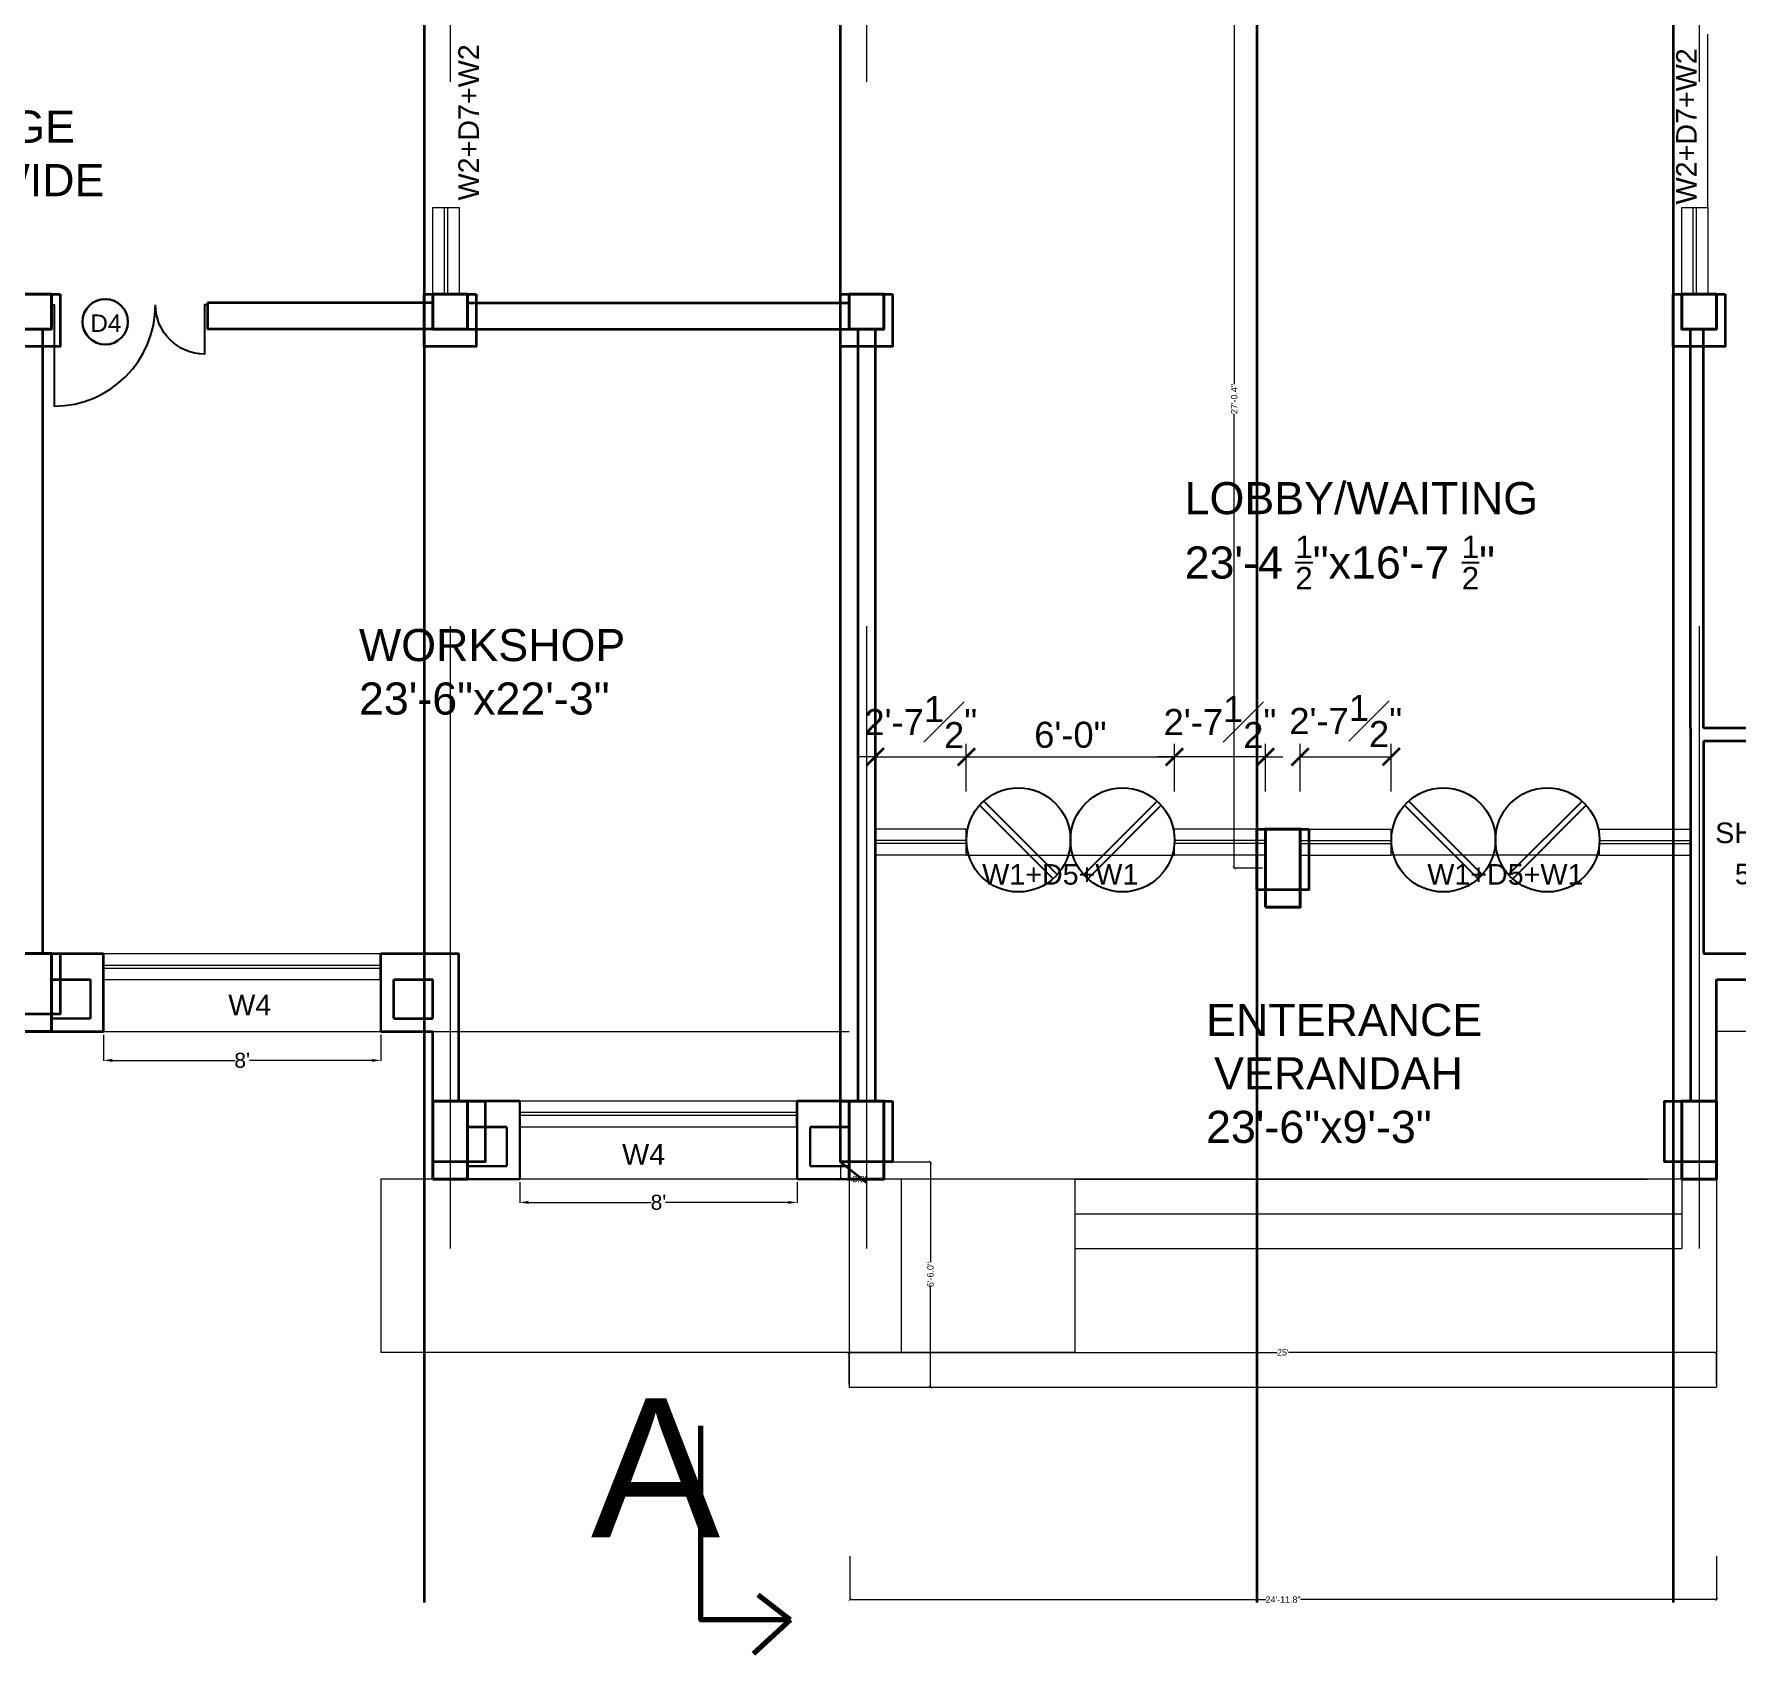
# Model space of a CAD drawing. Header units: feet. Extents: x 15113 to 123217, y -97269 to -8247.
# Drawn here: x 28580 to 29169, y -43291 to -42731 of the extents above; entities that cross this region are included whole.
import ezdxf

# ---------------------------------------------------------------- set-up
doc = ezdxf.new("R2010")
doc.units = ezdxf.units.FT
doc.header["$LTSCALE"] = 50.2
doc.header["$MEASUREMENT"] = 0
doc.header["$PDMODE"] = 3
doc.linetypes.add('1', pattern=[0])
doc.linetypes.add('DASHED', pattern=[0.75, 0.5, -0.25])
doc.layers.get('0').update_dxf_attribs({"lineweight": 35})
for name, color, linetype, lineweight in [('column', 6, 'Continuous', 40), ('dimension', 7, 'Continuous', 9), ('door', 42, 'Continuous', 25), ('Str Beam', 10, 'Continuous', 35), ('Str Column', 50, 'Continuous', 35), ('WALL', 1, '1', 30)]:
    doc.layers.add(name, color=color, linetype=linetype, lineweight=lineweight)
doc.layers.add('Str Slab', color=5, linetype='Continuous', lineweight=35, transparency=0.7)
doc.layers.add('Text', color=164, linetype='Continuous')
doc.styles.add('2.2 INCH', font='arial.ttf', dxfattribs={"height": 2.2})
doc.styles.add('5.2 INCH', font='arial.ttf', dxfattribs={"height": 5.2})
doc.styles.add('7.1 INCH', font='arial.ttf', dxfattribs={"height": 7.1})
doc.styles.get("Standard").update_dxf_attribs({"font": 'arial.ttf'})
doc.dimstyles.new('2.2 INCH', dxfattribs={"dimscale": 0, "dimtxt": 5.2, "dimasz": 3.1, "dimexe": 0.18, "dimexo": 1.063, "dimgap": 0.09, "dimtad": 0, "dimdec": 0, "dimzin": 0, "dimdsep": 46, "dimlunit": 4, "dimtxsty": '5.2 INCH', "dimcen": 0, "dimclrd": 230, "dimclre": 230, "dimclrt": 164, "dimadec": 0, "dimazin": 0, "dimtfac": 1, "dimtdec": 0, "dimtofl": 0, "dimtmove": 0, "dimatfit": 3, "dimfxl": 0.5, "dimtolj": 1, "dimtzin": 0, "dimlwd": 15, "dimlwe": 15, "dimarcsym": 0})
doc.dimstyles.new('GRID DIMENTIONS OUER', dxfattribs={"dimtxt": 24, "dimasz": 6, "dimexe": 4.5, "dimexo": 4.5, "dimgap": 3, "dimtad": 1, "dimdec": 1, "dimzin": 3, "dimdsep": 46, "dimlunit": 4, "dimtxsty": 'Standard', "dimblk": 'ARCHTICK', "dimcen": 0.09, "dimclrd": 256, "dimclre": 256, "dimadec": 0, "dimazin": 0, "dimtfac": 1, "dimtdec": 1, "dimtix": 1, "dimtmove": 1, "dimatfit": 3, "dimfxl": 4.5, "dimfxlon": 1, "dimfrac": 1, "dimtolj": 1, "dimtzin": 0, "dimlwd": 9, "dimlwe": -1, "dimarcsym": 0})
doc.dimstyles.get("Standard").update_dxf_attribs({"dimscale": 20, "dimtxt": 0.18, "dimasz": 0.18, "dimexe": 0.18, "dimexo": 0.0625, "dimgap": 0.09, "dimtad": 0, "dimtih": 1, "dimtoh": 1, "dimdec": 1, "dimzin": 0, "dimdsep": 46, "dimlunit": 3, "dimtxsty": 'Standard', "dimblk": 'ARCHTICK', "dimcen": 0.09, "dimadec": 0, "dimazin": 0, "dimtfac": 1, "dimtdec": 1, "dimtofl": 0, "dimtmove": 0, "dimatfit": 3, "dimfxl": 0.5, "dimfxlon": 1, "dimtolj": 1, "dimtzin": 0, "dimarcsym": 0})

# ---------------------------------------------------------------- blocks, each defined once
blk = doc.blocks.new('*D503')
at = {"layer": 'Defpoints', "color": 0, "transparency": 16777216}
for p in [(28747.71, -43127.17), (28843.7, -43127.17), (28843.7, -43135.22)]:
    blk.add_point(p, dxfattribs=at)
at = {"layer": 'WALL', "color": 230, "lineweight": 15, "transparency": 16777216}
for p, q in [((28747.71, -43128.23), (28747.71, -43135.4)), ((28843.7, -43128.23), (28843.7, -43135.4)), ((28750.81, -43135.22), (28793.22, -43135.22)), ((28840.6, -43135.22), (28798.19, -43135.22))]:
    blk.add_line(p, q, dxfattribs=at)
at = {"layer": 'WALL', "color": 230, "transparency": 16777216}
for points in [[(28750.81, -43134.7), (28750.81, -43135.73), (28747.71, -43135.22)], [(28840.6, -43134.7), (28840.6, -43135.73), (28843.7, -43135.22)]]:
    blk.add_solid(points, dxfattribs=at)
at = {"layer": 'WALL', "color": 164, "transparency": 16777216, "insert": (28795.71, -43135.22), "char_height": 5.2, "attachment_point": 5, "style": '5.2 INCH'}
blk.add_mtext("\\A1;8'", dxfattribs=at)
blk = doc.blocks.new('*D504')
at = {"layer": 'Defpoints', "color": 0, "transparency": 16777216}
for p in [(28603.7, -43076.16), (28699.7, -43076.16), (28699.7, -43086.11)]:
    blk.add_point(p, dxfattribs=at)
at = {"layer": 'WALL', "color": 230, "lineweight": 15, "transparency": 16777216}
for p, q in [((28603.7, -43077.22), (28603.7, -43086.29)), ((28699.7, -43077.22), (28699.7, -43086.29)), ((28606.8, -43086.11), (28649.21, -43086.11)), ((28696.6, -43086.11), (28654.19, -43086.11))]:
    blk.add_line(p, q, dxfattribs=at)
at = {"layer": 'WALL', "color": 230, "transparency": 16777216}
for points in [[(28606.8, -43085.59), (28606.8, -43086.62), (28603.7, -43086.11)], [(28696.6, -43085.59), (28696.6, -43086.62), (28699.7, -43086.11)]]:
    blk.add_solid(points, dxfattribs=at)
at = {"layer": 'WALL', "color": 164, "transparency": 16777216, "insert": (28651.7, -43086.11), "char_height": 5.2, "attachment_point": 5, "style": '5.2 INCH'}
blk.add_mtext("\\A1;8'", dxfattribs=at)
blk = doc.blocks.new('_ArchTick')
at = {"color": 0, "linetype": 'ByBlock', "const_width": 0.15}
blk.add_lwpolyline([(-0.5, -0.5), (0.5, 0.5)], dxfattribs=at)
blk = doc.blocks.new('*D497')
at = {"layer": 'Defpoints', "color": 0, "transparency": 16777216}
for p in [(28974.2, -42981.14), (28902.2, -43015.09, -0.03), (28974.2, -43015.62, -0.03)]:
    blk.add_point(p, dxfattribs=at)
at = {"layer": 'dimension', "transparency": 16777216}
for p, q in [((28902.2, -42993.14), (28902.2, -42976.64)), ((28974.2, -42993.14), (28974.2, -42976.64))]:
    blk.add_line(p, q, dxfattribs=at)
at = {"layer": 'dimension', "color": 0, "lineweight": 9, "transparency": 16777216}
blk.add_line((28902.2, -42981.14), (28974.2, -42981.14), dxfattribs=at)
at = {"layer": 'dimension', "color": 0, "lineweight": 9, "transparency": 16777216, "xscale": 6, "yscale": 6, "zscale": 6, "rotation": 180}
blk.add_blockref('_ArchTick', (28902.2, -42981.14), dxfattribs=at)
at = {"layer": 'dimension', "color": 0, "lineweight": 9, "transparency": 16777216, "xscale": 6, "yscale": 6, "zscale": 6}
blk.add_blockref('_ArchTick', (28974.2, -42981.14), dxfattribs=at)
at = {"layer": 'dimension', "color": 0, "transparency": 16777216, "insert": (28938.2, -42973.55), "char_height": 9, "attachment_point": 5}
blk.add_mtext('\\A1;6\'-0"', dxfattribs=at)
blk = doc.blocks.new('*D498')
at = {"layer": 'Defpoints', "color": 0, "transparency": 16777216}
for p in [(28902.2, -42981.14), (28870.7, -43015.09, -0.03), (28902.2, -43015.62, -0.03)]:
    blk.add_point(p, dxfattribs=at)
at = {"layer": 'dimension', "transparency": 16777216}
for p, q in [((28870.7, -42993.14), (28870.7, -42976.64)), ((28902.2, -42993.14), (28902.2, -42976.64))]:
    blk.add_line(p, q, dxfattribs=at)
at = {"layer": 'dimension', "color": 0, "lineweight": 9, "transparency": 16777216}
for p, q in [((28870.7, -42981.14), (28864.7, -42981.14)), ((28870.7, -42981.14), (28902.2, -42981.14)), ((28902.2, -42981.14), (28908.2, -42981.14))]:
    blk.add_line(p, q, dxfattribs=at)
at = {"layer": 'dimension', "color": 0, "lineweight": 9, "transparency": 16777216, "xscale": 6, "yscale": 6, "zscale": 6}
blk.add_blockref('_ArchTick', (28870.7, -42981.14), dxfattribs=at)
at = {"layer": 'dimension', "color": 0, "lineweight": 9, "transparency": 16777216, "xscale": 6, "yscale": 6, "zscale": 6, "rotation": 180}
blk.add_blockref('_ArchTick', (28902.2, -42981.14), dxfattribs=at)
at = {"layer": 'dimension', "color": 0, "transparency": 16777216, "insert": (28886.45, -42969.11), "char_height": 9, "attachment_point": 5}
blk.add_mtext('\\A1;2\'-7{\\H1.000000x;\\S1#2;}"', dxfattribs=at)
blk = doc.blocks.new('*D499')
at = {"layer": 'Defpoints', "color": 0, "transparency": 16777216}
for p in [(29049.2, -42981.14), (29017.7, -43015.09, -0.03), (29049.2, -43015.62, -0.03)]:
    blk.add_point(p, dxfattribs=at)
at = {"layer": 'dimension', "transparency": 16777216}
for p, q in [((29017.7, -42993.14), (29017.7, -42976.64)), ((29049.2, -42993.14), (29049.2, -42976.64))]:
    blk.add_line(p, q, dxfattribs=at)
at = {"layer": 'dimension', "color": 0, "lineweight": 9, "transparency": 16777216}
blk.add_line((29017.7, -42981.14), (29049.2, -42981.14), dxfattribs=at)
at = {"layer": 'dimension', "color": 0, "lineweight": 9, "transparency": 16777216, "xscale": 6, "yscale": 6, "zscale": 6, "rotation": 180}
blk.add_blockref('_ArchTick', (29017.7, -42981.14), dxfattribs=at)
at = {"layer": 'dimension', "color": 0, "lineweight": 9, "transparency": 16777216, "xscale": 6, "yscale": 6, "zscale": 6}
blk.add_blockref('_ArchTick', (29049.2, -42981.14), dxfattribs=at)
at = {"layer": 'dimension', "color": 0, "transparency": 16777216, "insert": (29033.45, -42968.73), "char_height": 9, "attachment_point": 5}
blk.add_mtext('\\A1;2\'-7{\\H1.000000x;\\S1#2;}"', dxfattribs=at)
blk = doc.blocks.new('*D500')
at = {"layer": 'Defpoints', "color": 0, "transparency": 16777216}
for p in [(28974.2, -42981.14), (28974.2, -43015.62, -0.03), (29005.7, -43015.09, -0.03)]:
    blk.add_point(p, dxfattribs=at)
at = {"layer": 'dimension', "transparency": 16777216}
for p, q in [((28974.2, -42993.14), (28974.2, -42976.64)), ((29005.7, -42993.14), (29005.7, -42976.64))]:
    blk.add_line(p, q, dxfattribs=at)
at = {"layer": 'dimension', "color": 0, "lineweight": 9, "transparency": 16777216}
for p, q in [((28974.2, -42981.14), (28968.2, -42981.14)), ((29005.7, -42981.14), (28974.2, -42981.14)), ((29005.7, -42981.14), (29011.7, -42981.14))]:
    blk.add_line(p, q, dxfattribs=at)
at = {"layer": 'dimension', "color": 0, "lineweight": 9, "transparency": 16777216, "xscale": 6, "yscale": 6, "zscale": 6}
blk.add_blockref('_ArchTick', (28974.2, -42981.14), dxfattribs=at)
at = {"layer": 'dimension', "color": 0, "lineweight": 9, "transparency": 16777216, "xscale": 6, "yscale": 6, "zscale": 6, "rotation": 180}
blk.add_blockref('_ArchTick', (29005.7, -42981.14), dxfattribs=at)
at = {"layer": 'dimension', "color": 0, "transparency": 16777216, "insert": (28989.95, -42969.11), "char_height": 9, "attachment_point": 5}
blk.add_mtext('\\A1;2\'-7{\\H1.000000x;\\S1#2;}"', dxfattribs=at)
blk = doc.blocks.new('*D525')
at = {"layer": 'Defpoints', "color": 0, "transparency": 16777216}
for p in [(29005.7, -42695.17), (28994.86, -43019.59), (29005.7, -43019.59)]:
    blk.add_point(p, dxfattribs=at)
at = {"layer": 'WALL', "color": 230, "lineweight": 15, "transparency": 16777216}
for p, q in [((29004.64, -42695.17), (28994.68, -42695.17)), ((28994.86, -42695.17), (28994.86, -42852.21)), ((28994.86, -43019.59), (28994.86, -42862.55)), ((29004.64, -43019.59), (28994.68, -43019.59))]:
    blk.add_line(p, q, dxfattribs=at)
at = {"layer": 'WALL', "color": 230, "lineweight": 15, "transparency": 16777216, "xscale": 1.1, "yscale": 1.1, "zscale": 1.1}
for p, rotation in [((28994.86, -42695.17), 90), ((28994.86, -43019.59), 270)]:
    blk.add_blockref('_ArchTick', p, dxfattribs=dict(at, rotation=rotation))
at = {"layer": 'WALL', "color": 164, "transparency": 16777216, "insert": (28994.86, -42857.38), "char_height": 2.2, "attachment_point": 5, "rotation": 90, "style": '2.2 INCH'}
blk.add_mtext('\\A1;27\'-0.4"', dxfattribs=at)
blk = doc.blocks.new('*D530')
at = {"layer": 'Defpoints', "color": 0, "transparency": 16777216}
for p in [(28861.7, -43121.17), (28861.7, -43199.16), (28889.79, -43199.16)]:
    blk.add_point(p, dxfattribs=at)
at = {"layer": 'Str Beam', "color": 230, "lineweight": 15, "transparency": 16777216}
for p, q in [((28874.79, -43121.17), (28889.97, -43121.17)), ((28889.79, -43121.17), (28889.79, -43155.86)), ((28889.79, -43199.16), (28889.79, -43164.46)), ((28874.79, -43199.16), (28889.97, -43199.16))]:
    blk.add_line(p, q, dxfattribs=at)
at = {"layer": 'Str Beam', "color": 230, "lineweight": 15, "transparency": 16777216, "xscale": 1.1, "yscale": 1.1, "zscale": 1.1}
for p, rotation in [((28889.79, -43121.17), 90), ((28889.79, -43199.16), 270)]:
    blk.add_blockref('_ArchTick', p, dxfattribs=dict(at, rotation=rotation))
at = {"layer": 'Str Beam', "color": 164, "transparency": 16777216, "insert": (28889.79, -43160.16), "char_height": 2.2, "attachment_point": 5, "rotation": 90, "style": '2.2 INCH'}
blk.add_mtext('\\A1;6\'-6.0"', dxfattribs=at)
blk = doc.blocks.new('*D531')
at = {"layer": 'Defpoints', "color": 0, "transparency": 16777216}
for p in [(28861.88, -43199.16), (29161.7, -43199.16), (28861.88, -43272.59)]:
    blk.add_point(p, dxfattribs=at)
at = {"layer": 'Str Beam', "color": 230, "lineweight": 15, "transparency": 16777216}
for p, q in [((28861.88, -43257.59), (28861.88, -43272.77)), ((29161.7, -43257.59), (29161.7, -43272.77)), ((28861.88, -43272.59), (29005.77, -43272.59)), ((29161.7, -43272.59), (29017.81, -43272.59))]:
    blk.add_line(p, q, dxfattribs=at)
at = {"layer": 'Str Beam', "color": 230, "lineweight": 15, "transparency": 16777216, "xscale": 1.1, "yscale": 1.1, "zscale": 1.1, "rotation": 180}
blk.add_blockref('_ArchTick', (28861.88, -43272.59), dxfattribs=at)
at = {"layer": 'Str Beam', "color": 230, "lineweight": 15, "transparency": 16777216, "xscale": 1.1, "yscale": 1.1, "zscale": 1.1}
blk.add_blockref('_ArchTick', (29161.7, -43272.59), dxfattribs=at)
at = {"layer": 'Str Beam', "color": 164, "transparency": 16777216, "insert": (29011.79, -43272.59), "char_height": 2.2, "attachment_point": 5, "style": '2.2 INCH'}
blk.add_mtext('\\A1;24\'-11.8"', dxfattribs=at)
blk = doc.blocks.new('*D532')
at = {"layer": 'Defpoints', "color": 0, "transparency": 16777216}
for p in [(28858.7, -43121.17), (28861.7, -43121.17), (28861.7, -43127.16)]:
    blk.add_point(p, dxfattribs=at)
at = {"layer": 'Str Beam', "color": 230, "lineweight": 15, "transparency": 16777216}
for p, q in [((28858.7, -43122.23), (28858.7, -43127.34)), ((28861.7, -43122.23), (28861.7, -43127.34)), ((28858.7, -43127.16), (28861.7, -43127.16)), ((28861.7, -43127.16), (28862.8, -43127.16))]:
    blk.add_line(p, q, dxfattribs=at)
at = {"layer": 'Str Beam', "color": 230, "lineweight": 15, "transparency": 16777216, "xscale": 1.1, "yscale": 1.1, "zscale": 1.1, "rotation": 180}
blk.add_blockref('_ArchTick', (28858.7, -43127.16), dxfattribs=at)
at = {"layer": 'Str Beam', "color": 230, "lineweight": 15, "transparency": 16777216, "xscale": 1.1, "yscale": 1.1, "zscale": 1.1}
blk.add_blockref('_ArchTick', (28861.7, -43127.16), dxfattribs=at)
at = {"layer": 'Str Beam', "color": 164, "transparency": 16777216, "insert": (28865.44, -43127.16), "char_height": 2.2, "attachment_point": 5, "style": '2.2 INCH'}
blk.add_mtext('\\A1;3.0"', dxfattribs=at)
blk = doc.blocks.new('*D533')
at = {"layer": 'Defpoints', "color": 0, "transparency": 16777216}
for p in [(28861.7, -43187.1), (28861.7, -43199.16), (29161.7, -43199.16)]:
    blk.add_point(p, dxfattribs=at)
at = {"layer": 'Str Beam', "color": 230, "lineweight": 15, "transparency": 16777216}
for p, q in [((28861.7, -43198.09), (28861.7, -43186.92)), ((28861.7, -43187.1), (29009.73, -43187.1)), ((29161.7, -43187.1), (29013.68, -43187.1)), ((29161.7, -43198.09), (29161.7, -43186.92))]:
    blk.add_line(p, q, dxfattribs=at)
at = {"layer": 'Str Beam', "color": 230, "lineweight": 15, "transparency": 16777216, "xscale": 1.1, "yscale": 1.1, "zscale": 1.1, "rotation": 180}
blk.add_blockref('_ArchTick', (28861.7, -43187.1), dxfattribs=at)
at = {"layer": 'Str Beam', "color": 230, "lineweight": 15, "transparency": 16777216, "xscale": 1.1, "yscale": 1.1, "zscale": 1.1}
blk.add_blockref('_ArchTick', (29161.7, -43187.1), dxfattribs=at)
at = {"layer": 'Str Beam', "color": 164, "transparency": 16777216, "insert": (29011.7, -43187.1), "char_height": 2.2, "attachment_point": 5, "style": '2.2 INCH'}
blk.add_mtext("\\A1;25'", dxfattribs=at)

msp = doc.modelspace()

# ---------------------------------------------------------------- linework, layer by layer
at = {"color": 230, "linetype": 'DASHED', "lineweight": 18, "ltscale": 15}
for p, q in [((28723.70081, -42371.16814), (28723.70081, -43151.16814)), ((28867.70081, -42371.16814), (28867.70081, -43151.16814)), ((29155.70081, -42371.16814), (29155.70081, -43151.16814)), ((28573.70081, -43076.15735), (28861.70081, -43076.15735)), ((29293.70081, -43076.16814), (29161.70081, -43076.16814)), ((28861.70081, -43127.15735), (28861.70081, -43199.15735)), ((29149.70081, -43127.16814), (29149.70081, -43127.16814)), ((29161.70081, -43127.16814), (29161.70081, -43199.15735)), ((28861.70081, -43199.15735), (29161.70081, -43199.15735))]:
    msp.add_line(p, q, dxfattribs=at)
at = {"color": 5, "lineweight": 18}
for p, q in [((29158.69769, -42791.16814), (29158.68524, -42731.16814)), ((28717.70081, -42821.16814), (28717.69769, -42791.16814)), ((28717.70703, -42791.16814), (28726.70703, -42791.16627)), ((28721.70081, -42821.16731), (28721.69769, -42791.16731)), ((28722.70703, -42791.16627), (28722.70703, -42821.16814)), ((28726.70703, -42791.16627), (28726.70703, -42821.16814)), ((29149.70081, -42821.16814), (29149.69769, -42791.16814)), ((29149.70703, -42791.16814), (29158.70703, -42791.16627)), ((29153.70081, -42821.16731), (29153.69769, -42791.16731)), ((29154.70703, -42791.16627), (29154.70703, -42821.16814)), ((29158.70703, -42791.16627), (29158.70703, -42821.16814)), ((28902.20081, -43006.09485), (28870.70081, -43006.09485)), ((28902.20081, -43015.09485), (28902.20081, -43006.09485)), ((28902.20081, -43015.09485), (28902.20081, -43006.09485)), ((29005.70081, -43006.09485), (28974.20081, -43006.09485)), ((28974.20081, -43015.09485), (28974.20081, -43006.09485)), ((28974.20081, -43015.09485), (28974.20081, -43006.09485)), ((29017.70081, -43006.09485), (29049.20081, -43006.09485)), ((29049.20081, -43015.09485), (29049.20081, -43006.09485)), ((29121.20081, -43006.09485), (29152.70081, -43006.09485)), ((29121.20081, -43015.09485), (29121.20081, -43006.09485)), ((28902.20081, -43010.09485), (28870.70081, -43010.09485)), ((28902.20081, -43011.09485), (28870.70081, -43011.09485)), ((29005.70081, -43010.09485), (28974.20081, -43010.09485)), ((29005.70081, -43011.09485), (28974.20081, -43011.09485)), ((29017.70081, -43010.09485), (29049.20081, -43010.09485)), ((29017.70081, -43011.09485), (29049.20081, -43011.09485)), ((29121.20081, -43010.09485), (29152.70081, -43010.09485)), ((29121.20081, -43011.09485), (29152.70081, -43011.09485)), ((28902.20081, -43015.09485), (28870.70081, -43015.09485)), ((28902.20081, -43015.09485), (28974.20081, -43015.09485)), ((29005.70081, -43015.09485), (28974.20081, -43015.09485)), ((29017.70081, -43015.09485), (29049.20081, -43015.09485)), ((29121.20081, -43015.09485), (29049.20081, -43015.09485)), ((29121.20081, -43015.09485), (29152.70081, -43015.09485)), ((28603.70081, -43049.16814), (28699.70081, -43049.16814)), ((28603.70081, -43053.16814), (28699.70081, -43053.16814)), ((28603.70081, -43054.16814), (28699.70081, -43054.16814)), ((28603.70081, -43058.16814), (28699.70081, -43058.16814)), ((28843.70081, -43100.16814), (28747.70082, -43100.19858)), ((28843.70081, -43104.16814), (28747.70207, -43104.16814)), ((28843.70081, -43105.16814), (28747.70239, -43105.16814)), ((28843.70081, -43109.16814), (28747.70366, -43109.16814))]:
    msp.add_line(p, q, dxfattribs=at)
at = {"color": 1}
for p, q in [((28717.70081, -42824.16814), (28639.70081, -42824.16814)), ((28729.70081, -42824.16814), (28861.70081, -42824.16814)), ((28582.70081, -43049.16814), (28582.70081, -42833.16814)), ((28717.70081, -42833.16814), (28639.70081, -42833.16814)), ((28729.70081, -42833.16814), (28861.70081, -42833.16814)), ((28864.70081, -42833.16814), (28864.70081, -42974.16814)), ((28864.70081, -42833.16814), (28864.70081, -42974.16814)), ((28864.70081, -42833.16814), (28864.70081, -43100.16814)), ((28870.70081, -42833.16814), (28864.70081, -42833.16814)), ((28870.70081, -42833.16814), (28870.70081, -42983.16814)), ((29152.70081, -42971.16814), (29152.70081, -42833.16814)), ((29157.20081, -42971.16814), (29157.20081, -42833.16814)), ((29152.70081, -42971.16814), (29152.70081, -43100.16814)), ((29187.94012, -42971.16814), (29157.20081, -42971.16814)), ((29157.20615, -42975.66814), (29157.20081, -43049.16814)), ((29187.94546, -42975.66814), (29157.20615, -42975.66814)), ((28870.70081, -42983.16814), (28870.70081, -43100.16814)), ((29014.70081, -43006.09485), (29005.70081, -43006.09485)), ((28585.70081, -43049.16814), (28603.70081, -43049.16814)), ((28603.70081, -43076.15735), (28603.70081, -43049.16814)), ((28699.70081, -43049.16814), (28726.69867, -43049.16814)), ((28699.70081, -43058.16814), (28699.70081, -43049.16814)), ((28726.70081, -43100.16776), (28726.69867, -43049.16814)), ((29157.20081, -43049.16814), (29179.70081, -43049.16814)), ((28585.70081, -43058.16814), (28599.20876, -43058.16765)), ((28704.19188, -43058.1687), (28717.70081, -43058.16814)), ((28704.19237, -43071.66826), (28704.19188, -43058.1687)), ((28717.69961, -43071.66826), (28717.69904, -43058.16814)), ((29161.70081, -43058.16814), (29179.70081, -43058.16814)), ((29161.70081, -43100.16814), (29161.70081, -43058.16814)), ((28704.19237, -43071.66826), (28717.70081, -43071.66826)), ((28585.70081, -43076.15735), (28603.70081, -43076.15735)), ((28699.70016, -43076.15735), (28717.6998, -43076.15735)), ((28717.70081, -43100.16814), (28717.6998, -43076.15735)), ((28747.7008, -43100.16243), (28729.70081, -43100.16814)), ((28864.70081, -43100.16814), (28843.70081, -43100.16814)), ((28843.70081, -43109.16814), (28843.70081, -43100.16814)), ((28743.20876, -43109.1687), (28729.70081, -43109.16814)), ((28861.70081, -43109.16814), (28848.19188, -43109.16797)), ((28861.70081, -43109.16814), (28861.70081, -43124.16814))]:
    msp.add_line(p, q, dxfattribs=at)
at = {"color": 1, "lineweight": 18}
msp.add_line((29152.70081, -42971.16814), (29152.70081, -43100.16814), dxfattribs=at)
at = {"color": 24, "lineweight": 18}
for p, q in [((28699.70067, -43127.16814), (28699.70067, -43187.09687)), ((29149.70081, -43127.16814), (28699.70067, -43127.16814)), ((28879.70084, -43127.10341), (28879.70084, -43187.09687)), ((28939.70081, -43127.16814), (29137.70081, -43127.16814)), ((28939.70081, -43127.16814), (28939.70081, -43187.09687)), ((29149.70081, -43127.16814), (29149.70081, -43151.16814)), ((28939.68786, -43139.16814), (29149.70081, -43139.16814)), ((28939.67492, -43151.16814), (29149.70081, -43151.16814)), ((28939.70081, -43187.09687), (28699.70067, -43187.09687))]:
    msp.add_line(p, q, dxfattribs=at)
at = {"color": 1}
msp.add_lwpolyline([(28639.70081, -42824.16814), (28639.70081, -42833.16814)], dxfattribs=at)
at = {"lineweight": 70, "flags": 128}
for points in [[(28841.35801, -43279.60331), (28810.36906, -43279.60331), (28810.36906, -43212.53257)], [(28841.35801, -43279.60331), (28830.21065, -43270.98138)], [(28841.35801, -43279.60331), (28828.59113, -43291.37326)]]:
    msp.add_lwpolyline(points, dxfattribs=at)
at = {"layer": 'column'}
for points in [[(28573.70081, -42821.16814), (28585.70081, -42821.16814), (28585.70081, -42833.16814), (28573.70081, -42833.16814)], [(28717.70081, -42821.16814), (28729.70081, -42821.16814), (28729.70081, -42833.16814), (28717.70081, -42833.16814)], [(28873.70081, -42821.16814), (28861.70081, -42821.16814), (28861.70081, -42833.16814), (28873.70081, -42833.16814)], [(29149.70081, -42821.16814), (29161.70081, -42821.16814), (29161.70081, -42833.16814), (29149.70081, -42833.16814)], [(29005.70081, -43033.09485), (29017.70081, -43033.09485), (29017.70081, -43006.09485), (29005.70081, -43006.09485)], [(28585.70081, -43076.15735), (28573.70081, -43076.15735), (28573.70081, -43049.16814), (28585.70081, -43049.16814)], [(28717.70081, -43127.15735), (28729.70081, -43127.15735), (28729.70081, -43100.16814), (28717.70081, -43100.16814)], [(28861.70081, -43127.16814), (28873.70081, -43127.16814), (28873.70081, -43100.16814), (28861.70081, -43100.16814)], [(29149.70081, -43127.16814), (29161.70081, -43127.16814), (29161.70081, -43100.16814), (29149.70081, -43100.16814)]]:
    msp.add_lwpolyline(points, close=True, dxfattribs=at)
at = {"layer": 'door', "ltscale": 10}
for p, q in [((28908.23349, -42996.44462, -0.0477), (28933.65002, -43021.86116, -0.0477)), ((28968.2358, -42996.44462, -0.0477), (28942.81927, -43021.86116, -0.0477)), ((29055.23349, -42996.44462, -0.0477), (29080.65002, -43021.86116, -0.0477)), ((29115.2358, -42996.44462, -0.0477), (29089.81927, -43021.86116, -0.0477)), ((28906.81927, -42997.85884, -0.0477), (28932.2358, -43023.27537, -0.0477)), ((28969.65002, -42997.85884, -0.0477), (28944.23349, -43023.27537, -0.0477)), ((29053.81927, -42997.85884, -0.0477), (29079.2358, -43023.27537, -0.0477)), ((29116.65002, -42997.85884, -0.0477), (29091.23349, -43023.27537, -0.0477))]:
    msp.add_line(p, q, dxfattribs=at)
at = {"layer": 'door'}
for points in [[(28585.70081, -42824.83203), (28586.70081, -42824.83203), (28586.70081, -42859.83203, 0.414213562), (28621.70081, -42824.83203, 1.090934588)], [(28639.70081, -42824.83203), (28638.70081, -42824.83203), (28638.70081, -42841.83203, -0.414213562), (28621.70081, -42824.83203, -1)]]:
    msp.add_lwpolyline(points, format="xyb", dxfattribs=at)
at = {"layer": 'door', "ltscale": 10}
for centre in [(28920.23465, -43009.86, -0.03149), (28956.23465, -43009.86, -0.03149), (29067.23465, -43009.86, -0.03149), (29103.23465, -43009.86, -0.03149)]:
    msp.add_circle(centre, 18, dxfattribs=at)
at = {"layer": 'Str Column'}
for p, q in [((28714.70081, -42360.04282), (28714.70081, -43273.59944)), ((29002.70081, -42360.04282), (29002.70081, -43273.59944)), ((29146.70081, -42360.04282), (29146.70081, -43273.59944))]:
    msp.add_line(p, q, dxfattribs=at)
for points in [[(28588.70081, -42821.16814), (28588.70081, -42839.16814), (28570.70081, -42839.16814), (28570.70081, -42821.16814)], [(28732.70081, -42821.16814), (28732.70081, -42839.16814), (28714.70081, -42839.16814), (28714.70081, -42821.16814)], [(28876.70081, -42821.16814), (28876.70081, -42839.16814), (28858.70081, -42839.16814), (28858.70081, -42821.16814)], [(29164.70081, -42821.16814), (29164.70081, -42839.16814), (29146.70081, -42839.16814), (29146.70081, -42821.16814)], [(29020.70081, -43006.09485), (29020.70081, -43027.09485), (29002.70081, -43027.09485), (29002.70081, -43006.09485)], [(28588.70081, -43049.16814), (28588.70081, -43070.16814), (28570.70081, -43070.16814), (28570.70081, -43049.16814)], [(28735.70081, -43100.16814), (28735.70081, -43121.16814), (28717.70081, -43121.16814), (28717.70081, -43100.16814)], [(28876.70081, -43100.16814), (28876.70081, -43121.16814), (28858.70081, -43121.16814), (28858.70081, -43100.16814)], [(29161.70081, -43100.16814), (29161.70081, -43121.16814), (29143.70081, -43121.16814), (29143.70081, -43100.16814)]]:
    msp.add_lwpolyline(points, close=True, dxfattribs=at)
at = {"layer": 'Str Slab'}
for q in [(28858.70081, -42235.61669), (28867.70081, -43128.28136)]:
    msp.add_line((28858.70081, -43121.16814), q, dxfattribs=at)
at = {"layer": 'WALL', "ltscale": 4}
for p, q in [((28599.20925, -43071.66826), (28599.20876, -43058.1687)), ((28699.70081, -43058.16814), (28699.69983, -43076.15735)), ((28599.20925, -43071.66826), (28585.70081, -43071.66826)), ((28747.70937, -43127.16814), (28747.70081, -43100.16858)), ((28743.20925, -43122.66826), (28743.20876, -43109.1687)), ((28848.19237, -43122.66826), (28848.19188, -43109.1687)), ((28743.20925, -43122.66826), (28729.70081, -43122.66826)), ((28848.19237, -43122.66826), (28861.70081, -43122.66826)), ((28717.70081, -43127.15735), (28747.70937, -43127.16814))]:
    msp.add_line(p, q, dxfattribs=at)
msp.add_lwpolyline([(28843.70162, -43100.1687), (28843.70064, -43127.16814), (28861.70081, -43127.15735), (28861.70081, -43127.15735)], dxfattribs=at)
at = {"layer": 'WALL', "color": 0, "ltscale": 4}
msp.add_circle((28604.33217, -42830.67605), 7.86347, dxfattribs=at)

# ---------------------------------------------------------------- texts
at = {"layer": 'Text', "char_height": 7.1, "width": 10.7407754, "attachment_point": 3, "rotation": 90, "style": '7.1 INCH'}
for insert in [(28726.48792, -42734.69445), (29147.75884, -42736.07365)]:
    msp.add_mtext('W2+D7+W2', dxfattribs=dict(at, insert=insert))
at = {"layer": 'Text', "style": '7.1 INCH'}
for s, insert, char_height, width, attachment_point in [('PASSAGE 10\'-0" WIDE', (28519.8034, -42757.64159), 11.09375, 114.3066755, 1), ('\\A1;\\pi-0.7826;LOBBY/WAITING\\P23{\\fArial|b0|i0|c186|p34;\'-}4 {\\H0.7x;\\S1/2;}"{\\fArial|b0|i0|c186|p34;x1}6{\\fArial|b0|i0|c186|p34;\'-}7 {\\H0.7x;\\S1/2;}"', (28978.5085, -42886.11405), 11.09375, 114.3066755, 1), ('\\A1;\\pi59.77;{\\fArial|b0|i0|c186|p34;WORKSHOP\\P\\pi61.61;23\'-}6"{\\fArial|b0|i0|c186|p34;x2}2{\\fArial|b0|i0|c186|p34;\'-}3{\\fArial|b0|i0|c186|p34;"}', (28632.32528, -42936.92432), 11.09375, 114.3066755, 1), ('\\A1;\\pi22.42;{\\fArial|b0|i0|c186|p34;SHE TOILET\\P\\pi20.97;}5{\\fArial|b0|i0|c186|p34;\'-}6{\\fArial|b0|i0|c186|p34;"x}6{\\fArial|b0|i0|c186|p34;\'-}1 {\\H0.7x;\\S1/2;}"', (29219.12265, -43003.85244), 7.1, 177.9608447, 3), ('W1+D5+W1', (28961.72381, -43018.22404), 7.1, 10.7407754, 3), ('W1+D5+W1', (29061.6778, -43018.22404), 7.1, 10.7407754, 1), ('W4', (28661.77416, -43063.39587), 7.1, 10.7407754, 3), ('\\pi59.05;{\\fArial|b0|i0|c186|p34;ENTERANCE\\P\\pi61.84;VERANDAH\\P\\pi68.18;}23{\\fArial|b0|i0|c186|p34;\'}-6"{\\fArial|b0|i0|c186|p34;x}9{\\fArial|b0|i0|c186|p34;\'-}3{\\fArial|b0|i0|c186|p34;"}', (28926.07559, -43066.55696), 11.09375, 114.3066755, 1), ('W4', (28798.01984, -43115.0515), 7.1, 10.7407754, 3)]:
    msp.add_mtext(s, dxfattribs=dict(at, insert=insert, char_height=char_height, width=width, attachment_point=attachment_point))
at = {"layer": 'WALL', "color": 0, "ltscale": 4}
for s, width, insert, char_height, attachment_point in [('D4', 224.7697118, (28599.18875, -42834.14911, -0.03149), 6, 7), (' A', 1732.9701349, (28817.0556, -43203.00333, 0.06416), 48, 3)]:
    msp.add_mtext_dynamic_manual_height_columns(s, width=width, gutter_width=75, heights=[0], dxfattribs=dict(at, insert=insert, char_height=char_height, attachment_point=attachment_point))

# ---------------------------------------------------------------- dimensions: what is measured, and where the dimension line sits
at = {"layer": 'dimension', "color": 18, "true_color": 0x000000}
for base, p1, p2, picture, middle in [((28902.20081, -42981.14397, 0.03149), (28870.70081, -43015.09485), (28902.20081, -43015.61712), '*D498', (28886.45081, -42969.10713, 0.03149)), ((28974.20081, -42981.14397, 0.03149), (28902.20081, -43015.09485), (28974.20081, -43015.61712), '*D497', (28938.20081, -42973.54881, 0.03149))]:
    dim = msp.add_linear_dim(base=base, p1=p1, p2=p2, dimstyle='GRID DIMENTIONS OUER', override={"dimtxt": 9, "dimclrd": 0, "dimfxl": 12, "dimarcsym": 1}, dxfattribs=at)
    dim.commit()
    dim.dimension.update_dxf_attribs({"geometry": picture, "text_midpoint": middle})
dim = msp.add_linear_dim(base=(28974.20081, -42981.14397, 0.03149), p1=(29005.70081, -43015.09485), p2=(28974.20081, -43015.61712), angle=180, dimstyle='GRID DIMENTIONS OUER', override={"dimtxt": 9, "dimclrd": 0, "dimfxl": 12, "dimarcsym": 1}, dxfattribs=at)
dim.commit()
dim.dimension.update_dxf_attribs({"geometry": '*D500', "text_midpoint": (28989.95081, -42969.10713, 0.03149)})
dim = msp.add_linear_dim(base=(29049.20081, -42981.14397, 0.03149), p1=(29017.70081, -43015.09485), p2=(29049.20081, -43015.61712), dimstyle='GRID DIMENTIONS OUER', override={"dimtxt": 9, "dimclrd": 0, "dimfxl": 12, "dimarcsym": 1}, dxfattribs=at)
dim.commit()
dim.dimension.update_dxf_attribs({"geometry": '*D499', "text_midpoint": (29033.45081, -42980.76397, 0.03149), "dimtype": 160})
at = {"layer": 'Str Beam'}
dim = msp.add_linear_dim(base=(28889.792, -43199.15735), p1=(28861.70081, -43121.16814), p2=(28861.70081, -43199.15735), angle=90, dimstyle='Standard', override={"dimscale": 1, "dimtxt": 2.2, "dimasz": 1.1, "dimexo": 1.063, "dimtih": 0, "dimtoh": 0, "dimtxsty": '2.2 INCH', "dimcen": 0, "dimclrd": 230, "dimclre": 230, "dimclrt": 164, "dimfxl": 15, "dimtfillclr": 2, "dimlwd": 15, "dimlwe": 15}, dxfattribs=at)
dim.commit()
dim.dimension.update_dxf_attribs({"geometry": '*D530', "text_midpoint": (28889.792, -43160.16274)})
for base, p1, p2, picture, middle in [((28861.70081, -43127.15735), (28858.70081, -43121.16814), (28861.70081, -43121.16814), '*D532', (28865.43596, -43127.15735)), ((28861.70081, -43187.09687), (29161.70081, -43199.15735), (28861.70081, -43199.15735), '*D533', (29011.70081, -43187.09687)), ((28861.88081, -43272.5914), (29161.70081, -43199.15735), (28861.88081, -43199.15735), '*D531', (29011.79081, -43272.5914))]:
    dim = msp.add_linear_dim(base=base, p1=p1, p2=p2, dimstyle='Standard', override={"dimscale": 1, "dimtxt": 2.2, "dimasz": 1.1, "dimexo": 1.063, "dimtih": 0, "dimtoh": 0, "dimtxsty": '2.2 INCH', "dimcen": 0, "dimclrd": 230, "dimclre": 230, "dimclrt": 164, "dimfxl": 15, "dimtfillclr": 2, "dimlwd": 15, "dimlwe": 15}, dxfattribs=at)
    dim.commit()
    dim.dimension.update_dxf_attribs({"geometry": picture, "text_midpoint": middle})
at = {"layer": 'WALL'}
dim = msp.add_linear_dim(base=(28994.85794, -43019.59485), p1=(29005.70081, -42695.16814), p2=(29005.70081, -43019.59485), angle=90, dimstyle='Standard', override={"dimscale": 1, "dimtxt": 2.2, "dimasz": 1.1, "dimexo": 1.063, "dimtih": 0, "dimtoh": 0, "dimtxsty": '2.2 INCH', "dimcen": 0, "dimclrd": 230, "dimclre": 230, "dimclrt": 164, "dimfxl": 15, "dimtfillclr": 2, "dimlwd": 15, "dimlwe": 15}, dxfattribs=at)
dim.commit()
dim.dimension.update_dxf_attribs({"geometry": '*D525', "text_midpoint": (28994.85794, -42857.38149)})
for base, p1, p2, picture, middle in [((28699.69983, -43086.10706), (28603.70081, -43076.15735), (28699.69983, -43076.15735), '*D504', (28651.70032, -43086.10706)), ((28843.70064, -43135.21656), (28747.70937, -43127.16814), (28843.70064, -43127.16814), '*D503', (28795.70501, -43135.21656))]:
    dim = msp.add_linear_dim(base=base, p1=p1, p2=p2, dimstyle='2.2 INCH', override={"dimscale": 1, "dimfxl": 15, "dimfxlon": 1, "dimtfillclr": 2}, dxfattribs=at)
    dim.commit()
    dim.dimension.update_dxf_attribs({"geometry": picture, "text_midpoint": middle})

doc.saveas('drawing.dxf')
